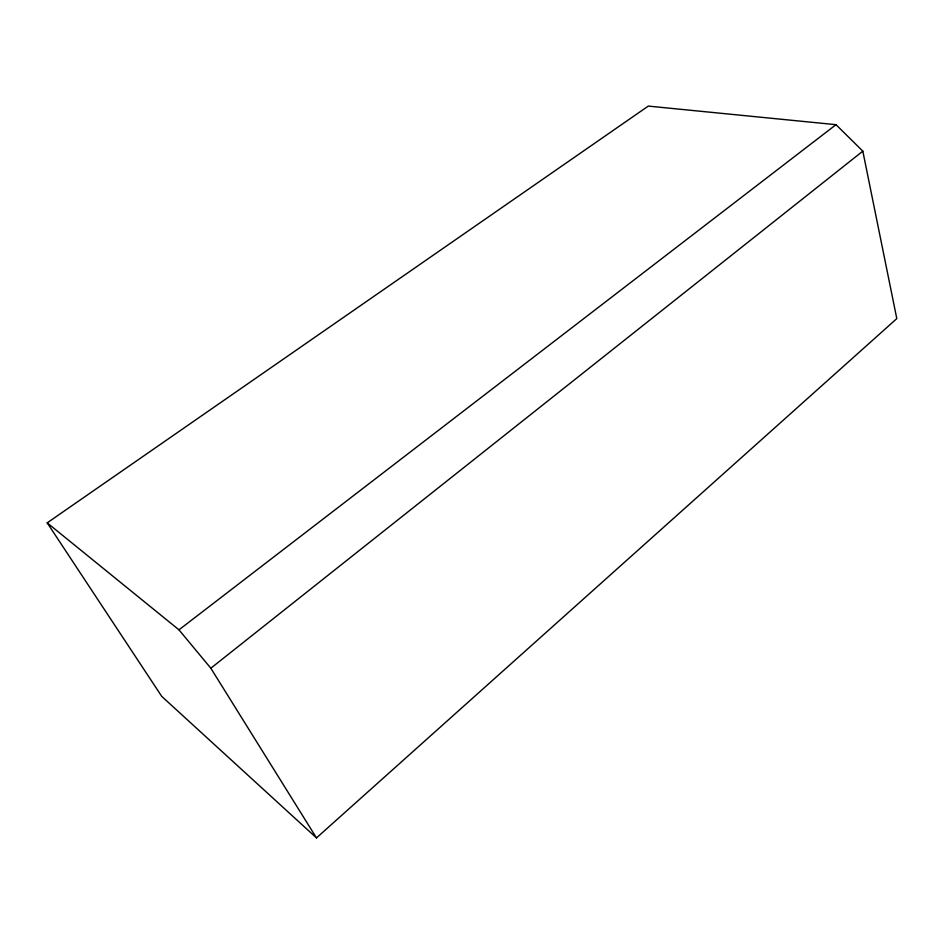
<?xml version="1.0" encoding="UTF-8"?>
<svg xmlns="http://www.w3.org/2000/svg" width="944" height="944" viewBox="0 0 944 944"><rect width="100%" height="100%" fill="white"/><g stroke="black" fill="none" stroke-linecap="round" stroke-linejoin="round"><path stroke-width="1.42" d="M316.476 837.906L896.8 318.612L862.816 151.158L836.006 124.679L648.28 106.094L47.2 522.858L161.731 696.365L316.476 837.906L210.831 668.222L178.971 629.837L47.2 522.858M210.831 668.222L862.816 151.158M178.971 629.837L836.006 124.679"/></g></svg>
